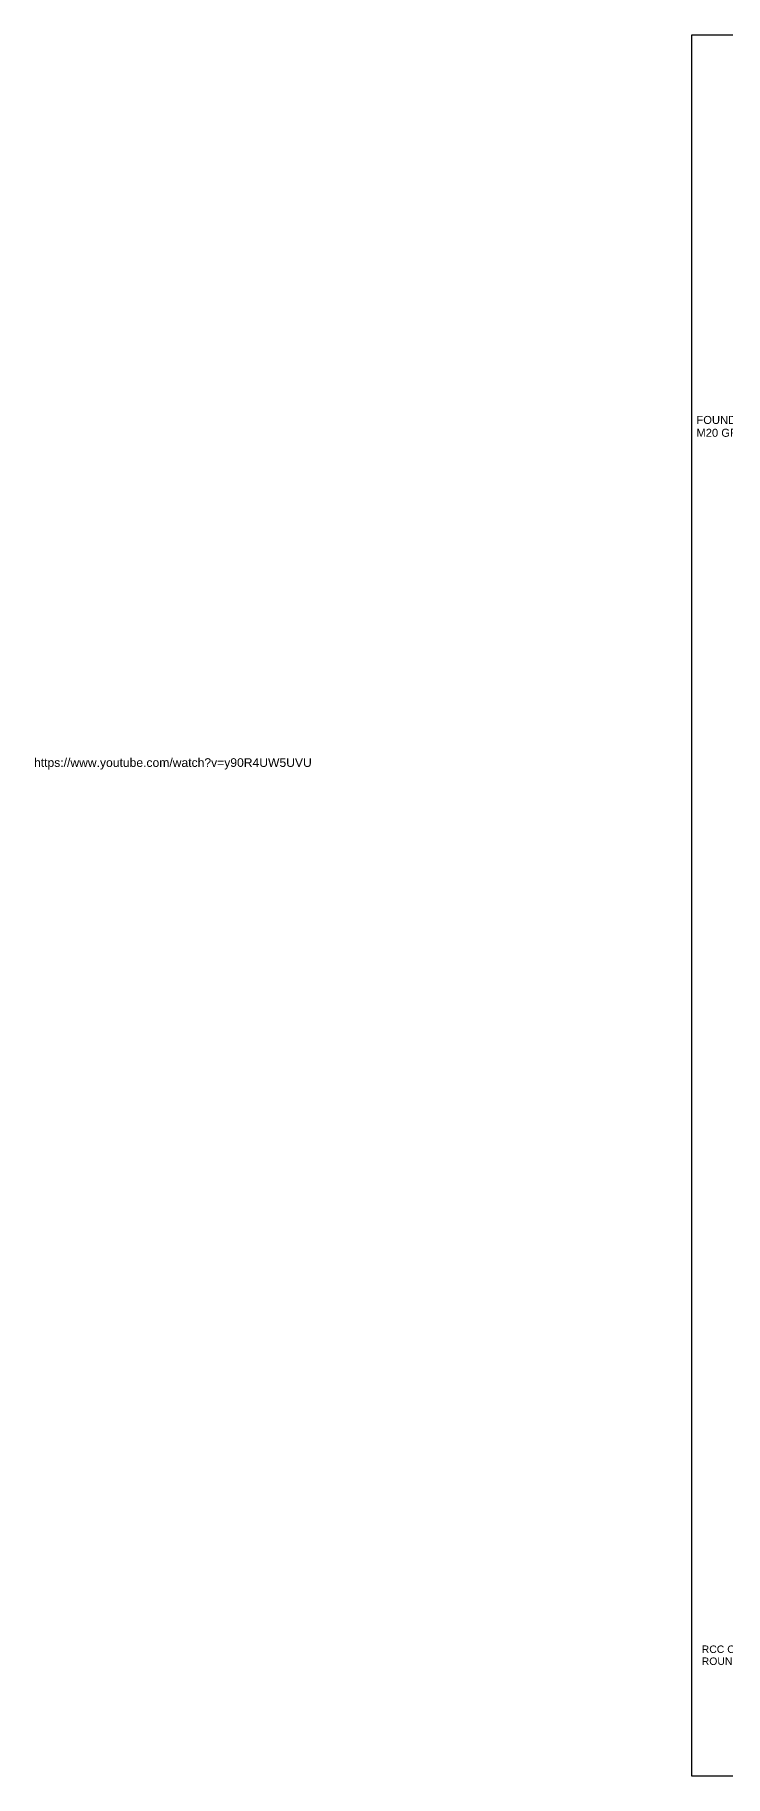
# Model space of a CAD drawing. Header units: metres. Extents: x 6750 to 74674, y 4354 to 36883.
# Drawn here: x 6750 to 19635, y 4354 to 36883 of the extents above; entities that cross this region are included whole.
import ezdxf

# ---------------------------------------------------------------- set-up
doc = ezdxf.new("R2010")
doc.units = ezdxf.units.M
doc.header["$MEASUREMENT"] = 0
doc.layers.add('TEXT', color=255, linetype='Continuous')
doc.styles.get("Standard").update_dxf_attribs({"font": 'arial.ttf'})

msp = doc.modelspace()

# ---------------------------------------------------------------- linework, layer by layer
at = {"layer": 'TEXT'}
msp.add_lwpolyline([(19010.9, 36883), (63744.8, 36883), (63744.8, 4353.9), (19010.9, 4353.9)], close=True, dxfattribs=at)

# ---------------------------------------------------------------- texts
for s, height, p in [('FOUNDATION IN', 149.461, (19099.3, 29614.4)), ('M20 GRADE', 149.46, (19099.3, 29374.3)), ('RCC CUT OFF ALL', 139.446, (19198.2, 6655.8)), ('ROUND THE BOX', 139.446, (19198.2, 6431.8))]:
    msp.add_text(s, height=height, dxfattribs=at).set_placement(p)
at = {"layer": 'TEXT', "insert": (6734.3, 23369.3), "char_height": 161.911, "width": 5410.074, "attachment_point": 1}
msp.add_mtext('https://www.youtube.com/watch?v=y90R4UW5UVU', dxfattribs=at)

doc.saveas('drawing.dxf')
